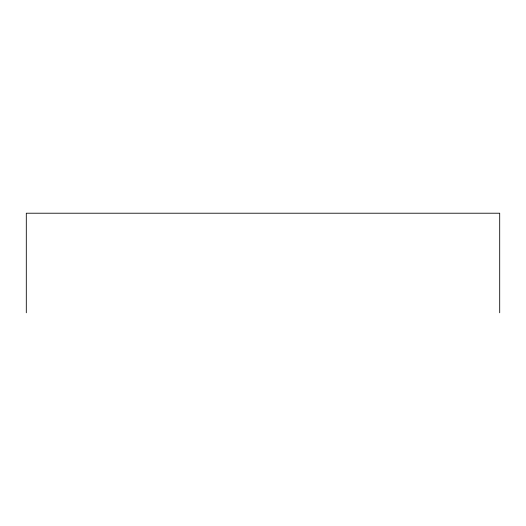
<?xml version="1.0" encoding="UTF-8"?>
<svg xmlns="http://www.w3.org/2000/svg" width="526" height="526" viewBox="0 0 526 526"><rect width="100%" height="100%" fill="white"/><g stroke="black" fill="none" stroke-linecap="round" stroke-linejoin="round"><path stroke-width="0.79" d="M499.7 312.786L499.7 213.214L26.3 213.214L26.3 312.786"/></g></svg>
